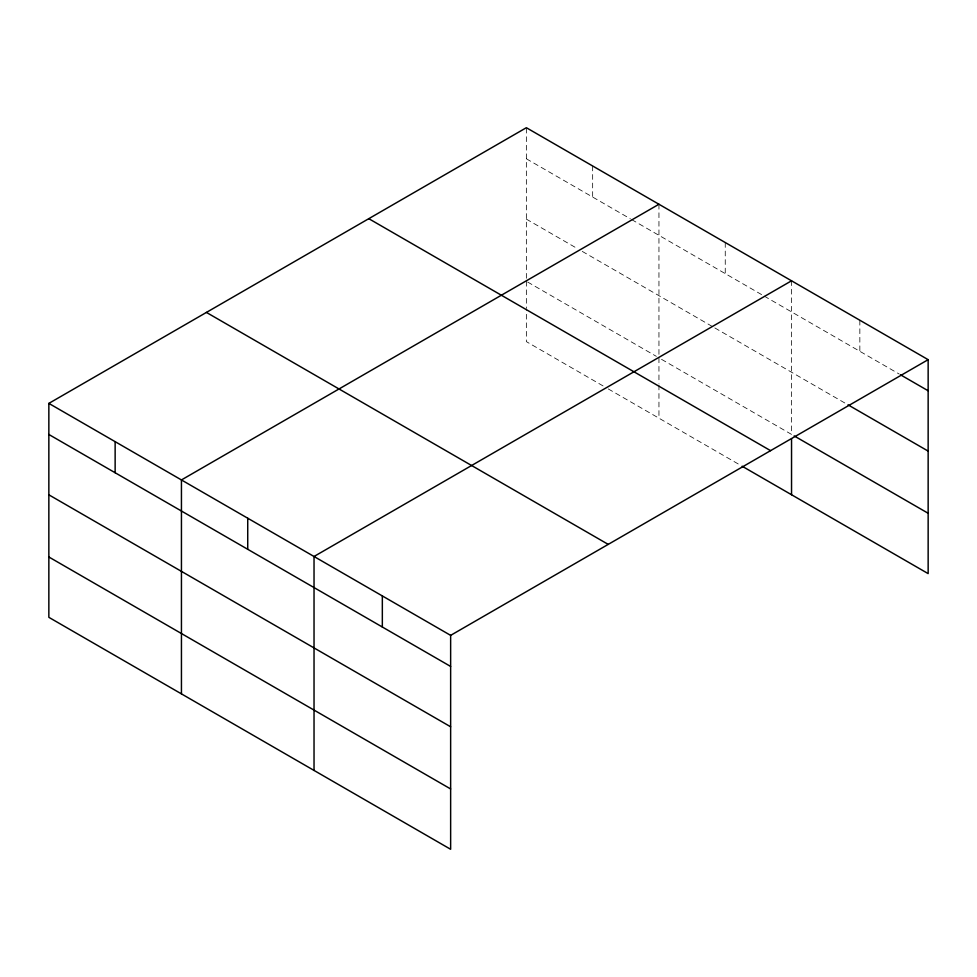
<?xml version="1.0" encoding="UTF-8"?>
<svg xmlns="http://www.w3.org/2000/svg" width="977" height="977" viewBox="0 0 977 977"><rect width="100%" height="100%" fill="white"/><g stroke="black" fill="none" stroke-linecap="round" stroke-linejoin="round"><path stroke-width="0.73" stroke-dasharray="4.88 3.66" d="M526.359 278.262L526.359 127.706M526.359 158.787L630.36 218.824M631.655 219.581L762.939 295.372M764.246 296.129L899.255 374.069M526.359 219.129L577.065 248.402M582.255 251.394L713.552 327.197M714.846 327.954L846.705 404.075M527.665 282.048L656.349 356.349M661.551 359.353L791.541 434.399L791.541 280.802M603.053 385.915L526.359 341.632L526.359 309.953M608.256 388.919L740.847 465.467M859.845 320.236L859.845 351.317M725.252 242.528L725.252 273.609M658.95 204.254L658.95 354.81M658.95 357.851L658.95 383.497M658.95 384.999L658.95 418.193M592.66 165.98L592.66 197.061M526.359 281.303L526.359 308.451"/><path stroke-width="1.47" d="M928.15 359.67L526.359 127.706L48.85 403.391L48.85 617.33L450.641 849.294L450.641 635.368L928.15 359.67L928.15 573.609L742.141 466.224M658.95 204.254L181.441 479.939L181.441 693.878M791.541 280.802L314.032 556.487L314.032 770.426M900.562 374.838L928.15 390.763M848.024 404.832L928.15 451.093M794.167 435.913L928.15 513.267M368.781 218.677L770.572 450.653M206.428 312.42L608.219 544.384M48.85 403.391L450.641 635.368M48.85 434.472L450.641 666.448M48.85 494.814L450.641 726.79M48.85 556.988L450.641 788.952M791.541 438.917L791.541 494.741M382.337 595.933L382.337 627.014M247.731 518.213L247.731 549.306M115.139 441.665L115.139 472.758"/></g></svg>
